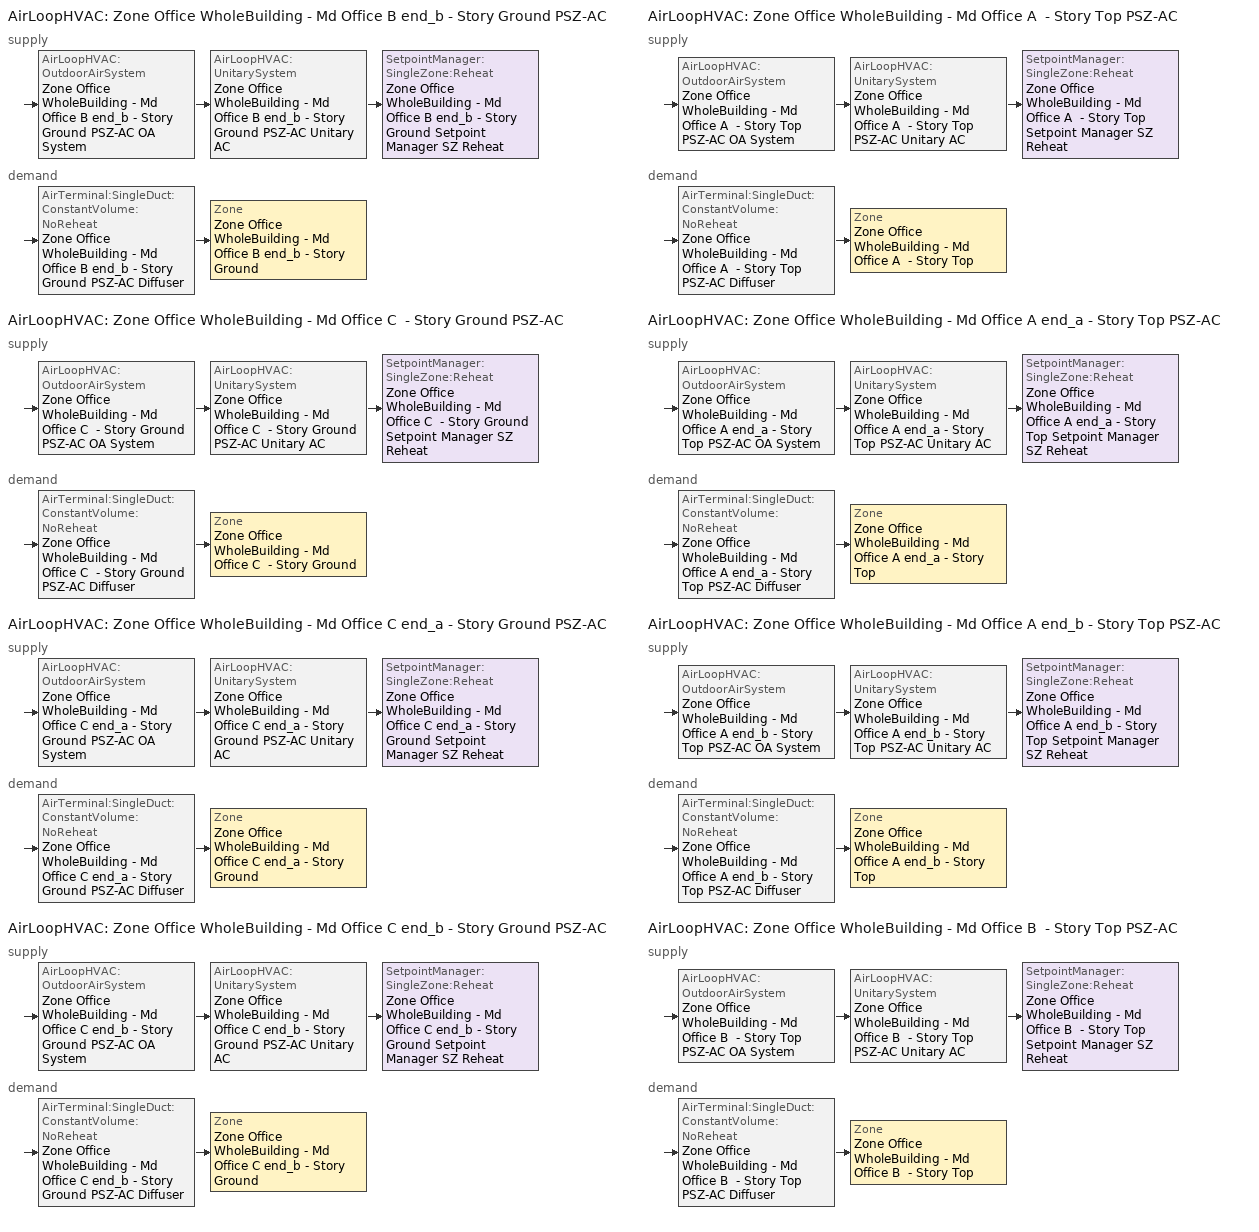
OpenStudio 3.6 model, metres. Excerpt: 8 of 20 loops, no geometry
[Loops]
AirLoopHVAC 'Zone Office WholeBuilding - Md Office B end_b - Story Ground PSZ-AC'
 supply: AirLoopHVAC:OutdoorAirSystem 'Zone Office WholeBuilding - Md Office B end_b - Story Ground PSZ-AC OA System' > AirLoopHVAC:UnitarySystem 'Zone Office WholeBuilding - Md Office B end_b - Story Ground PSZ-AC Unitary AC' > SetpointManager:SingleZone:Reheat 'Zone Office WholeBuilding - Md Office B end_b - Story Ground Setpoint Manager SZ Reheat'
 demand: AirTerminal:SingleDuct:ConstantVolume:NoReheat 'Zone Office WholeBuilding - Md Office B end_b - Story Ground PSZ-AC Diffuser' > Zone 'Zone Office WholeBuilding - Md Office B end_b - Story Ground'
AirLoopHVAC 'Zone Office WholeBuilding - Md Office C  - Story Ground PSZ-AC'
 supply: AirLoopHVAC:OutdoorAirSystem 'Zone Office WholeBuilding - Md Office C  - Story Ground PSZ-AC OA System' > AirLoopHVAC:UnitarySystem 'Zone Office WholeBuilding - Md Office C  - Story Ground PSZ-AC Unitary AC' > SetpointManager:SingleZone:Reheat 'Zone Office WholeBuilding - Md Office C  - Story Ground Setpoint Manager SZ Reheat'
 demand: AirTerminal:SingleDuct:ConstantVolume:NoReheat 'Zone Office WholeBuilding - Md Office C  - Story Ground PSZ-AC Diffuser' > Zone 'Zone Office WholeBuilding - Md Office C  - Story Ground'
AirLoopHVAC 'Zone Office WholeBuilding - Md Office C end_a - Story Ground PSZ-AC'
 supply: AirLoopHVAC:OutdoorAirSystem 'Zone Office WholeBuilding - Md Office C end_a - Story Ground PSZ-AC OA System' > AirLoopHVAC:UnitarySystem 'Zone Office WholeBuilding - Md Office C end_a - Story Ground PSZ-AC Unitary AC' > SetpointManager:SingleZone:Reheat 'Zone Office WholeBuilding - Md Office C end_a - Story Ground Setpoint Manager SZ Reheat'
 demand: AirTerminal:SingleDuct:ConstantVolume:NoReheat 'Zone Office WholeBuilding - Md Office C end_a - Story Ground PSZ-AC Diffuser' > Zone 'Zone Office WholeBuilding - Md Office C end_a - Story Ground'
AirLoopHVAC 'Zone Office WholeBuilding - Md Office C end_b - Story Ground PSZ-AC'
 supply: AirLoopHVAC:OutdoorAirSystem 'Zone Office WholeBuilding - Md Office C end_b - Story Ground PSZ-AC OA System' > AirLoopHVAC:UnitarySystem 'Zone Office WholeBuilding - Md Office C end_b - Story Ground PSZ-AC Unitary AC' > SetpointManager:SingleZone:Reheat 'Zone Office WholeBuilding - Md Office C end_b - Story Ground Setpoint Manager SZ Reheat'
 demand: AirTerminal:SingleDuct:ConstantVolume:NoReheat 'Zone Office WholeBuilding - Md Office C end_b - Story Ground PSZ-AC Diffuser' > Zone 'Zone Office WholeBuilding - Md Office C end_b - Story Ground'
AirLoopHVAC 'Zone Office WholeBuilding - Md Office A  - Story Top PSZ-AC'
 supply: AirLoopHVAC:OutdoorAirSystem 'Zone Office WholeBuilding - Md Office A  - Story Top PSZ-AC OA System' > AirLoopHVAC:UnitarySystem 'Zone Office WholeBuilding - Md Office A  - Story Top PSZ-AC Unitary AC' > SetpointManager:SingleZone:Reheat 'Zone Office WholeBuilding - Md Office A  - Story Top Setpoint Manager SZ Reheat'
 demand: AirTerminal:SingleDuct:ConstantVolume:NoReheat 'Zone Office WholeBuilding - Md Office A  - Story Top PSZ-AC Diffuser' > Zone 'Zone Office WholeBuilding - Md Office A  - Story Top'
AirLoopHVAC 'Zone Office WholeBuilding - Md Office A end_a - Story Top PSZ-AC'
 supply: AirLoopHVAC:OutdoorAirSystem 'Zone Office WholeBuilding - Md Office A end_a - Story Top PSZ-AC OA System' > AirLoopHVAC:UnitarySystem 'Zone Office WholeBuilding - Md Office A end_a - Story Top PSZ-AC Unitary AC' > SetpointManager:SingleZone:Reheat 'Zone Office WholeBuilding - Md Office A end_a - Story Top Setpoint Manager SZ Reheat'
 demand: AirTerminal:SingleDuct:ConstantVolume:NoReheat 'Zone Office WholeBuilding - Md Office A end_a - Story Top PSZ-AC Diffuser' > Zone 'Zone Office WholeBuilding - Md Office A end_a - Story Top'
AirLoopHVAC 'Zone Office WholeBuilding - Md Office A end_b - Story Top PSZ-AC'
 supply: AirLoopHVAC:OutdoorAirSystem 'Zone Office WholeBuilding - Md Office A end_b - Story Top PSZ-AC OA System' > AirLoopHVAC:UnitarySystem 'Zone Office WholeBuilding - Md Office A end_b - Story Top PSZ-AC Unitary AC' > SetpointManager:SingleZone:Reheat 'Zone Office WholeBuilding - Md Office A end_b - Story Top Setpoint Manager SZ Reheat'
 demand: AirTerminal:SingleDuct:ConstantVolume:NoReheat 'Zone Office WholeBuilding - Md Office A end_b - Story Top PSZ-AC Diffuser' > Zone 'Zone Office WholeBuilding - Md Office A end_b - Story Top'
AirLoopHVAC 'Zone Office WholeBuilding - Md Office B  - Story Top PSZ-AC'
 supply: AirLoopHVAC:OutdoorAirSystem 'Zone Office WholeBuilding - Md Office B  - Story Top PSZ-AC OA System' > AirLoopHVAC:UnitarySystem 'Zone Office WholeBuilding - Md Office B  - Story Top PSZ-AC Unitary AC' > SetpointManager:SingleZone:Reheat 'Zone Office WholeBuilding - Md Office B  - Story Top Setpoint Manager SZ Reheat'
 demand: AirTerminal:SingleDuct:ConstantVolume:NoReheat 'Zone Office WholeBuilding - Md Office B  - Story Top PSZ-AC Diffuser' > Zone 'Zone Office WholeBuilding - Md Office B  - Story Top'
[SizingPeriod:DesignDay] Barometric Pressure {Pa}=100917; Wind Speed {m/s}=5; Wind Direction {deg}=320; Rain Indicator=No; Snow Indicator=No; Day of Month=21; Day Type=SummerDesignDay; Daylight Saving Time Indicator=No; Humidity Condition Type=Wetbulb; Dry-Bulb Temperature Range Modifier Type=DefaultMultipliers; Solar Model Indicator=ASHRAETau
Name | Maximum Dry-Bulb Temperature {C} | Daily Dry-Bulb Temperature Range {deltaC} | Month | Wetbulb or DewPoint at Maximum Dry-Bulb {C} | ASHRAE Clear Sky Optical Depth for Beam Irradiance | ASHRAE Clear Sky Optical Depth for Diffuse Irradiance
Kodiak August .4% Condns WB=>MCDB | 21.4 | 6.3 | 8 | 16.9 | 0.322 | 2.497
Kodiak July .4% Condns WB=>MCDB | 22.8 | 5.5 | 7 | 16.6 | 0.316 | 2.499
Kodiak June .4% Condns WB=>MCDB | 20.3 | 5.4 | 6 | 14.7 | 0.317 | 2.453
Kodiak May .4% Condns WB=>MCDB | 17 | 5.9 | 5 | 11.2 | 0.314 | 2.447
Kodiak April .4% Condns WB=>MCDB | 11.4 | 5.4 | 4 | 8 | 0.323 | 2.439
Kodiak March .4% Condns WB=>MCDB | 6.3 | 5.5 | 3 | 5.2 | 0.337 | 2.384
Kodiak February .4% Condns WB=>MCDB | 6.1 | 4.9 | 2 | 5.5 | 0.336 | 2.429
Kodiak January .4% Condns WB=>MCDB | 5.7 | 4.7 | 1 | 5.5 | 0.326 | 2.48
Kodiak December .4% Condns DB=>MCWB | 6.9 | 5.1 | 12 | 5.6 | 0.359 | 2.403
Kodiak November .4% Condns DB=>MCWB | 9.4 | 5.3 | 11 | 7.3 | 0.358 | 2.388
Kodiak October .4% Condns DB=>MCWB | 12.6 | 6.2 | 10 | 9.4 | 0.34 | 2.431
Kodiak September .4% Condns DB=>MCWB | 18 | 6.4 | 9 | 12.5 | 0.333 | 2.489
Kodiak August .4% Condns DB=>MCWB | 22.6 | 6.3 | 8 | 16 | 0.322 | 2.497
Kodiak July .4% Condns DB=>MCWB | 24.2 | 5.5 | 7 | 16.2 | 0.316 | 2.499
Kodiak June .4% Condns DB=>MCWB | 22.3 | 5.4 | 6 | 13.8 | 0.317 | 2.453
Kodiak May .4% Condns DB=>MCWB | 18.8 | 5.9 | 5 | 10.5 | 0.314 | 2.447
Kodiak April .4% Condns DB=>MCWB | 12.9 | 5.4 | 4 | 7 | 0.323 | 2.439
Kodiak March .4% Condns DB=>MCWB | 8.3 | 5.5 | 3 | 3.9 | 0.337 | 2.384
Kodiak February .4% Condns DB=>MCWB | 6.9 | 4.9 | 2 | 4.6 | 0.336 | 2.429
Kodiak January .4% Condns DB=>MCWB | 6.8 | 4.7 | 1 | 4 | 0.326 | 2.48
Kodiak Ann Clg .4% Condns WB=>MDB | 18.9 | 6.3 | 8 | 15 | 0.322 | 2.497
Kodiak Ann Clg .4% Condns DB=>MWB | 20.3 | 6.3 | 8 | 14.1 | 0.322 | 2.497
[AvailabilityManager:NightCycle] Applicability Schedule=Always On Discrete; Control Type=CycleOnAny; Thermostat Tolerance {deltaC}=1; Cycling Run Time {s}=1800
Availability Manager Night Cycle 21; Availability Manager Night Cycle 22; Availability Manager Night Cycle 23
[Sizing:Zone] Zone Cooling Design Supply Air Temperature Input Method=SupplyAirTemperature; Zone Cooling Design Supply Air Temperature {C}=12.7778; Zone Cooling Design Supply Air Temperature Difference {deltaC}=11.11; Zone Heating Design Supply Air Temperature Input Method=SupplyAirTemperature; Zone Heating Design Supply Air Temperature {C}=50; Zone Heating Design Supply Air Temperature Difference {deltaC}=11.11; Zone Cooling Design Supply Air Humidity Ratio {kg-H2O/kg-air}=0.0085; Zone Heating Design Supply Air Humidity Ratio {kg-H2O/kg-air}=0.008; Cooling Design Air Flow Method=DesignDay; Heating Design Air Flow Method=DesignDay; Account for Dedicated Outdoor Air System=No; Dedicated Outdoor Air System Control Strategy=NeutralSupplyAir; Dedicated Outdoor Air Low Setpoint Temperature for Design {C}=autosize; Dedicated Outdoor Air High Setpoint Temperature for Design {C}=autosize; Zone Load Sizing Method=Sensible Load Only No Latent Load; Zone Latent Cooling Design Supply Air Humidity Ratio Input Method=HumidityRatioDifference; Zone Cooling Design Supply Air Humidity Ratio Difference {kgWater/kgDryAir}=0.005; Zone Latent Heating Design Supply Air Humidity Ratio Input Method=HumidityRatioDifference; Zone Humidification Design Supply Air Humidity Ratio Difference {kgWater/kgDryAir}=0.005
Zone Office WholeBuilding - Md Office C end_a - Story Ground; Zone Office WholeBuilding - Md Office C  - Story Ground; Zone Office WholeBuilding - Md Office B end_b - Story Ground; Zone Office WholeBuilding - Md Office C end_b - Story Ground; Zone Office WholeBuilding - Md Office A end_a - Story Top; Zone Office WholeBuilding - Md Office A  - Story Top; Zone Office WholeBuilding - Md Office B  - Story Top; Zone Office WholeBuilding - Md Office A end_b - Story Top
[Zone equipment]
Zone Office WholeBuilding - Md Office C end_a - Story Ground: Zone Office WholeBuilding - Md Office C end_a - Story Ground PSZ-AC Diffuser
Zone Office WholeBuilding - Md Office C  - Story Ground: Zone Office WholeBuilding - Md Office C  - Story Ground PSZ-AC Diffuser
Zone Office WholeBuilding - Md Office B end_b - Story Ground: Zone Office WholeBuilding - Md Office B end_b - Story Ground PSZ-AC Diffuser
Zone Office WholeBuilding - Md Office C end_b - Story Ground: Zone Office WholeBuilding - Md Office C end_b - Story Ground PSZ-AC Diffuser
Zone Office WholeBuilding - Md Office A end_a - Story Top: Zone Office WholeBuilding - Md Office A end_a - Story Top PSZ-AC Diffuser
Zone Office WholeBuilding - Md Office A  - Story Top: Zone Office WholeBuilding - Md Office A  - Story Top PSZ-AC Diffuser
Zone Office WholeBuilding - Md Office B  - Story Top: Zone Office WholeBuilding - Md Office B  - Story Top PSZ-AC Diffuser
Zone Office WholeBuilding - Md Office A end_b - Story Top: Zone Office WholeBuilding - Md Office A end_b - Story Top PSZ-AC Diffuser
[AirLoopHVAC] Design Supply Air Flow Rate {m3/s}=autosize; Design Return Air Flow Fraction of Supply Air Flow=1
Name | Availability Schedule
Zone Office WholeBuilding - Md Office B end_b - Story Ground PSZ-AC | Zone Office WholeBuilding - Md Office B end_b - Story Ground PSZ-AC Occ Sch
Zone Office WholeBuilding - Md Office C  - Story Ground PSZ-AC | Zone Office WholeBuilding - Md Office C  - Story Ground PSZ-AC Occ Sch
Zone Office WholeBuilding - Md Office C end_a - Story Ground PSZ-AC | Zone Office WholeBuilding - Md Office C end_a - Story Ground PSZ-AC Occ Sch
Zone Office WholeBuilding - Md Office C end_b - Story Ground PSZ-AC | Zone Office WholeBuilding - Md Office C end_b - Story Ground PSZ-AC Occ Sch
Zone Office WholeBuilding - Md Office A  - Story Top PSZ-AC | Zone Office WholeBuilding - Md Office A  - Story Top PSZ-AC Occ Sch
Zone Office WholeBuilding - Md Office A end_a - Story Top PSZ-AC | Zone Office WholeBuilding - Md Office A end_a - Story Top PSZ-AC Occ Sch
Zone Office WholeBuilding - Md Office A end_b - Story Top PSZ-AC | Zone Office WholeBuilding - Md Office A end_b - Story Top PSZ-AC Occ Sch
Zone Office WholeBuilding - Md Office B  - Story Top PSZ-AC | Zone Office WholeBuilding - Md Office B  - Story Top PSZ-AC Occ Sch
[Sizing:System] Type of Load to Size On=Sensible; Design Outdoor Air Flow Rate {m3/s}=Autosize; Central Heating Maximum System Air Flow Ratio=1; Preheat Design Temperature {C}=7.22222; Preheat Design Humidity Ratio {kg-H2O/kg-Air}=0.008; Precool Design Temperature {C}=12.7778; Precool Design Humidity Ratio {kg-H2O/kg-Air}=0.008; Central Cooling Design Supply Air Temperature {C}=12.7778; Central Heating Design Supply Air Temperature {C}=50; Sizing Option=Coincident; 100% Outdoor Air in Cooling=No; 100% Outdoor Air in Heating=No; Central Cooling Design Supply Air Humidity Ratio {kg-H2O/kg-Air}=0.0085; Central Heating Design Supply Air Humidity Ratio {kg-H2O/kg-Air}=0.008; Cooling Design Air Flow Method=DesignDay; Heating Design Air Flow Method=DesignDay; System Outdoor Air Method=ZoneSum; Zone Maximum Outdoor Air Fraction=1; Cooling Supply Air Flow Rate Per Floor Area {m3/s-m2}=0.00996765; Cooling Fraction of Autosized Cooling Supply Air Flow Rate=1; Cooling Supply Air Flow Rate Per Unit Cooling Capacity {m3/s-W}=3.94755e-05; Heating Supply Air Flow Rate Per Floor Area {m3/s-m2}=0.00996765; Heating Fraction of Autosized Heating Supply Air Flow Rate=1; Heating Fraction of Autosized Cooling Supply Air Flow Rate=1; Heating Supply Air Flow Rate Per Unit Heating Capacity {m3/s-W}=3.15882e-05; Cooling Design Capacity Method=CoolingDesignCapacity; Cooling Design Capacity {W}=autosize; Cooling Design Capacity Per Floor Area {W/m2}=234.7; Fraction of Autosized Cooling Design Capacity=1; Heating Design Capacity Method=HeatingDesignCapacity; Heating Design Capacity {W}=autosize; Heating Design Capacity Per Floor Area {W/m2}=157; Fraction of Autosized Heating Design Capacity=1; Central Cooling Capacity Control Method=OnOff; Occupant Diversity=autosize
Zone Office WholeBuilding - Md Office B end_b - Story Ground PSZ-AC; Zone Office WholeBuilding - Md Office C  - Story Ground PSZ-AC; Zone Office WholeBuilding - Md Office C end_a - Story Ground PSZ-AC; Zone Office WholeBuilding - Md Office C end_b - Story Ground PSZ-AC; Zone Office WholeBuilding - Md Office A  - Story Top PSZ-AC; Zone Office WholeBuilding - Md Office A end_a - Story Top PSZ-AC; Zone Office WholeBuilding - Md Office A end_b - Story Top PSZ-AC; Zone Office WholeBuilding - Md Office B  - Story Top PSZ-AC
[SetpointManager:SingleZone:Reheat] Minimum Supply Air Temperature {C}=12.7778; Maximum Supply Air Temperature {C}=50
Name | Control Zone | Setpoint Node or NodeList
Zone Office WholeBuilding - Md Office B end_b - Story Ground Setpoint Manager SZ Reheat | Zone Office WholeBuilding - Md Office B end_b - Story Ground | Zone Office WholeBuilding - Md Office B end_b - Story Ground PSZ-AC Supply Outlet Node
Zone Office WholeBuilding - Md Office C  - Story Ground Setpoint Manager SZ Reheat | Zone Office WholeBuilding - Md Office C  - Story Ground | Zone Office WholeBuilding - Md Office C  - Story Ground PSZ-AC Supply Outlet Node
Zone Office WholeBuilding - Md Office C end_a - Story Ground Setpoint Manager SZ Reheat | Zone Office WholeBuilding - Md Office C end_a - Story Ground | Zone Office WholeBuilding - Md Office C end_a - Story Ground PSZ-AC Supply Outlet Node
Zone Office WholeBuilding - Md Office C end_b - Story Ground Setpoint Manager SZ Reheat | Zone Office WholeBuilding - Md Office C end_b - Story Ground | Zone Office WholeBuilding - Md Office C end_b - Story Ground PSZ-AC Supply Outlet Node
Zone Office WholeBuilding - Md Office A  - Story Top Setpoint Manager SZ Reheat | Zone Office WholeBuilding - Md Office A  - Story Top | Zone Office WholeBuilding - Md Office A  - Story Top PSZ-AC Supply Outlet Node
Zone Office WholeBuilding - Md Office A end_a - Story Top Setpoint Manager SZ Reheat | Zone Office WholeBuilding - Md Office A end_a - Story Top | Zone Office WholeBuilding - Md Office A end_a - Story Top PSZ-AC Supply Outlet Node
Zone Office WholeBuilding - Md Office A end_b - Story Top Setpoint Manager SZ Reheat | Zone Office WholeBuilding - Md Office A end_b - Story Top | Zone Office WholeBuilding - Md Office A end_b - Story Top PSZ-AC Supply Outlet Node
Zone Office WholeBuilding - Md Office B  - Story Top Setpoint Manager SZ Reheat | Zone Office WholeBuilding - Md Office B  - Story Top | Zone Office WholeBuilding - Md Office B  - Story Top PSZ-AC Supply Outlet Node
[Coil:Heating:Gas] Availability Schedule=Always On Discrete; Gas Burner Efficiency=0.8; Nominal Capacity {W}=AutoSize; Parasitic Electric Load {W}=0; Parasitic Gas Load {W}=0
Zone Office WholeBuilding - Md Office B end_b - Story Ground PSZ-AC Gas Htg Coil 25kBtu/hr 0.8 Thermal Eff; Zone Office WholeBuilding - Md Office C  - Story Ground PSZ-AC Gas Htg Coil 29kBtu/hr 0.8 Thermal Eff; Zone Office WholeBuilding - Md Office C end_a - Story Ground PSZ-AC Gas Htg Coil 17kBtu/hr 0.8 Thermal Eff; Zone Office WholeBuilding - Md Office C end_b - Story Ground PSZ-AC Gas Htg Coil 16kBtu/hr 0.8 Thermal Eff; Zone Office WholeBuilding - Md Office A  - Story Top PSZ-AC Gas Htg Coil 63kBtu/hr 0.8 Thermal Eff; Zone Office WholeBuilding - Md Office A end_a - Story Top PSZ-AC Gas Htg Coil 27kBtu/hr 0.8 Thermal Eff; Zone Office WholeBuilding - Md Office A end_b - Story Top PSZ-AC Gas Htg Coil 27kBtu/hr 0.8 Thermal Eff; Zone Office WholeBuilding - Md Office B  - Story Top PSZ-AC Gas Htg Coil 41kBtu/hr 0.8 Thermal Eff
[Coil:Heating:Electric] Availability Schedule=Always Off Discrete; Efficiency=1; Nominal Capacity {W}=0
Zone Office WholeBuilding - Md Office B end_b - Story Ground PSZ-AC No Heat; Zone Office WholeBuilding - Md Office C  - Story Ground PSZ-AC No Heat; Zone Office WholeBuilding - Md Office C end_a - Story Ground PSZ-AC No Heat; Zone Office WholeBuilding - Md Office C end_b - Story Ground PSZ-AC No Heat; Zone Office WholeBuilding - Md Office A  - Story Top PSZ-AC No Heat; Zone Office WholeBuilding - Md Office A end_a - Story Top PSZ-AC No Heat; Zone Office WholeBuilding - Md Office A end_b - Story Top PSZ-AC No Heat; Zone Office WholeBuilding - Md Office B  - Story Top PSZ-AC No Heat
[Coil:Cooling:DX:SingleSpeed] Availability Schedule=Always On Discrete; Rated Total Cooling Capacity {W}=autosize; Rated Sensible Heat Ratio=autosize; Rated COP {W/W}=4.11713; Rated Air Flow Rate {m3/s}=autosize; Rated Evaporator Fan Power Per Volume Flow Rate 2017 {W/(m3/s)}=773.3; Rated Evaporator Fan Power Per Volume Flow Rate 2023 {W/(m3/s)}=934.4; Total Cooling Capacity Function of Temperature Curve=PSZ-AC_Unitary_PackagecoolCapFT; Total Cooling Capacity Function of Flow Fraction Curve=PSZ-AC_Unitary_PackagecoolFFF; Energy Input Ratio Function of Temperature Curve=PSZ-AC DX Unitary Package EIRFT; Energy Input Ratio Function of Flow Fraction Curve=PSZ-AC_Unitary_PackagecoolEIRFFF; Part Load Fraction Correlation Curve=PSZ-AC_Unitary_PackagecoolPLR; Minimum Outdoor Dry-Bulb Temperature for Compressor Operation {C}=-25; Nominal Time for Condensate Removal to Begin {s}=0; Ratio of Initial Moisture Evaporation Rate and Steady State Latent Capacity=0; Maximum Cycling Rate {cycles/hr}=0; Latent Capacity Time Constant {s}=0; Condenser Type=AirCooled; Evaporative Condenser Effectiveness=0.9; Evaporative Condenser Air Flow Rate {m3/s}=autosize; Evaporative Condenser Pump Rated Power Consumption {W}=autosize; Crankcase Heater Capacity {W}=0; Maximum Outdoor Dry-Bulb Temperature for Crankcase Heater Operation {C}=10; Basin Heater Capacity {W/K}=0; Basin Heater Setpoint Temperature {C}=2
Zone Office WholeBuilding - Md Office B end_b - Story Ground PSZ-AC 1spd DX AC Clg Coil 11kBtu/hr 14.0SEER; Zone Office WholeBuilding - Md Office C  - Story Ground PSZ-AC 1spd DX AC Clg Coil 12kBtu/hr 14.0SEER; Zone Office WholeBuilding - Md Office C end_a - Story Ground PSZ-AC 1spd DX AC Clg Coil 8kBtu/hr 14.0SEER; Zone Office WholeBuilding - Md Office C end_b - Story Ground PSZ-AC 1spd DX AC Clg Coil 7kBtu/hr 14.0SEER; Zone Office WholeBuilding - Md Office A  - Story Top PSZ-AC 1spd DX AC Clg Coil 27kBtu/hr 14.0SEER; Zone Office WholeBuilding - Md Office A end_a - Story Top PSZ-AC 1spd DX AC Clg Coil 12kBtu/hr 14.0SEER; Zone Office WholeBuilding - Md Office A end_b - Story Top PSZ-AC 1spd DX AC Clg Coil 11kBtu/hr 14.0SEER; Zone Office WholeBuilding - Md Office B  - Story Top PSZ-AC 1spd DX AC Clg Coil 16kBtu/hr 14.0SEER
[Fan:OnOff] Availability Schedule=Always On Discrete; Fan Total Efficiency=0.55575; Pressure Rise {Pa}=622.722; Maximum Flow Rate {m3/s}=autosize; Motor Efficiency=0.855; Motor In Airstream Fraction=1
Name | Fan Power Ratio Function of Speed Ratio Curve | Fan Efficiency Ratio Function of Speed Ratio Curve
Zone Office WholeBuilding - Md Office B end_b - Story Ground PSZ-AC Fan | Fan On Off Power Curve 5 | Fan On Off Efficiency Curve 5
Zone Office WholeBuilding - Md Office C  - Story Ground PSZ-AC Fan | Fan On Off Power Curve 6 | Fan On Off Efficiency Curve 6
Zone Office WholeBuilding - Md Office C end_a - Story Ground PSZ-AC Fan | Fan On Off Power Curve 7 | Fan On Off Efficiency Curve 7
Zone Office WholeBuilding - Md Office C end_b - Story Ground PSZ-AC Fan | Fan On Off Power Curve 8 | Fan On Off Efficiency Curve 8
Zone Office WholeBuilding - Md Office A  - Story Top PSZ-AC Fan | Fan On Off Power Curve 9 | Fan On Off Efficiency Curve 9
Zone Office WholeBuilding - Md Office A end_a - Story Top PSZ-AC Fan | Fan On Off Power Curve 10 | Fan On Off Efficiency Curve 10
Zone Office WholeBuilding - Md Office A end_b - Story Top PSZ-AC Fan | Fan On Off Power Curve 11 | Fan On Off Efficiency Curve 11
Zone Office WholeBuilding - Md Office B  - Story Top PSZ-AC Fan | Fan On Off Power Curve 12 | Fan On Off Efficiency Curve 12
[AirLoopHVAC:UnitarySystem] Control Type=Load; Dehumidification Control Type=None; Availability Schedule=Always On Discrete; Fan Placement=DrawThrough; DX Heating Coil Sizing Ratio=1; Use DOAS DX Cooling Coil=No; DOAS DX Cooling Coil Leaving Minimum Air Temperature {C}=2; Latent Load Control=SensibleOnlyLoadControl; Supply Air Flow Rate During Cooling Operation {m3/s}=Autosize; Supply Air Flow Rate During Heating Operation {m3/s}=Autosize; Supply Air Flow Rate When No Cooling or Heating is Required {m3/s}=Autosize; Maximum Supply Air Temperature {C}=80; Maximum Outdoor Dry-Bulb Temperature for Supplemental Heater Operation {C}=21; Maximum Cycling Rate {cycles/hr}=2.5; Heat Pump Time Constant {s}=60; Fraction of On-Cycle Power Use=0.01; Heat Pump Fan Delay Time {s}=60; Ancilliary On-Cycle Electric Power {W}=0; Ancilliary Off-Cycle Electric Power {W}=0
Name | Controlling Zone or Thermostat Location | Supply Fan | Supply Air Fan Operating Mode Schedule | Heating Coil | Cooling Coil | Supplemental Heating Coil
Zone Office WholeBuilding - Md Office B end_b - Story Ground PSZ-AC Unitary AC | Zone Office WholeBuilding - Md Office B end_b - Story Ground | Zone Office WholeBuilding - Md Office B end_b - Story Ground PSZ-AC Fan | Zone Office WholeBuilding - Md Office B end_b - Story Ground PSZ-AC Occ Sch | Zone Office WholeBuilding - Md Office B end_b - Story Ground PSZ-AC Gas Htg Coil 25kBtu/hr 0.8 Thermal Eff | Zone Office WholeBuilding - Md Office B end_b - Story Ground PSZ-AC 1spd DX AC Clg Coil 11kBtu/hr 14.0SEER | Zone Office WholeBuilding - Md Office B end_b - Story Ground PSZ-AC No Heat
Zone Office WholeBuilding - Md Office C  - Story Ground PSZ-AC Unitary AC | Zone Office WholeBuilding - Md Office C  - Story Ground | Zone Office WholeBuilding - Md Office C  - Story Ground PSZ-AC Fan | Zone Office WholeBuilding - Md Office C  - Story Ground PSZ-AC Occ Sch | Zone Office WholeBuilding - Md Office C  - Story Ground PSZ-AC Gas Htg Coil 29kBtu/hr 0.8 Thermal Eff | Zone Office WholeBuilding - Md Office C  - Story Ground PSZ-AC 1spd DX AC Clg Coil 12kBtu/hr 14.0SEER | Zone Office WholeBuilding - Md Office C  - Story Ground PSZ-AC No Heat
Zone Office WholeBuilding - Md Office C end_a - Story Ground PSZ-AC Unitary AC | Zone Office WholeBuilding - Md Office C end_a - Story Ground | Zone Office WholeBuilding - Md Office C end_a - Story Ground PSZ-AC Fan | Zone Office WholeBuilding - Md Office C end_a - Story Ground PSZ-AC Occ Sch | Zone Office WholeBuilding - Md Office C end_a - Story Ground PSZ-AC Gas Htg Coil 17kBtu/hr 0.8 Thermal Eff | Zone Office WholeBuilding - Md Office C end_a - Story Ground PSZ-AC 1spd DX AC Clg Coil 8kBtu/hr 14.0SEER | Zone Office WholeBuilding - Md Office C end_a - Story Ground PSZ-AC No Heat
Zone Office WholeBuilding - Md Office C end_b - Story Ground PSZ-AC Unitary AC | Zone Office WholeBuilding - Md Office C end_b - Story Ground | Zone Office WholeBuilding - Md Office C end_b - Story Ground PSZ-AC Fan | Zone Office WholeBuilding - Md Office C end_b - Story Ground PSZ-AC Occ Sch | Zone Office WholeBuilding - Md Office C end_b - Story Ground PSZ-AC Gas Htg Coil 16kBtu/hr 0.8 Thermal Eff | Zone Office WholeBuilding - Md Office C end_b - Story Ground PSZ-AC 1spd DX AC Clg Coil 7kBtu/hr 14.0SEER | Zone Office WholeBuilding - Md Office C end_b - Story Ground PSZ-AC No Heat
Zone Office WholeBuilding - Md Office A  - Story Top PSZ-AC Unitary AC | Zone Office WholeBuilding - Md Office A  - Story Top | Zone Office WholeBuilding - Md Office A  - Story Top PSZ-AC Fan | Zone Office WholeBuilding - Md Office A  - Story Top PSZ-AC Occ Sch | Zone Office WholeBuilding - Md Office A  - Story Top PSZ-AC Gas Htg Coil 63kBtu/hr 0.8 Thermal Eff | Zone Office WholeBuilding - Md Office A  - Story Top PSZ-AC 1spd DX AC Clg Coil 27kBtu/hr 14.0SEER | Zone Office WholeBuilding - Md Office A  - Story Top PSZ-AC No Heat
Zone Office WholeBuilding - Md Office A end_a - Story Top PSZ-AC Unitary AC | Zone Office WholeBuilding - Md Office A end_a - Story Top | Zone Office WholeBuilding - Md Office A end_a - Story Top PSZ-AC Fan | Zone Office WholeBuilding - Md Office A end_a - Story Top PSZ-AC Occ Sch | Zone Office WholeBuilding - Md Office A end_a - Story Top PSZ-AC Gas Htg Coil 27kBtu/hr 0.8 Thermal Eff | Zone Office WholeBuilding - Md Office A end_a - Story Top PSZ-AC 1spd DX AC Clg Coil 12kBtu/hr 14.0SEER | Zone Office WholeBuilding - Md Office A end_a - Story Top PSZ-AC No Heat
Zone Office WholeBuilding - Md Office A end_b - Story Top PSZ-AC Unitary AC | Zone Office WholeBuilding - Md Office A end_b - Story Top | Zone Office WholeBuilding - Md Office A end_b - Story Top PSZ-AC Fan | Zone Office WholeBuilding - Md Office A end_b - Story Top PSZ-AC Occ Sch | Zone Office WholeBuilding - Md Office A end_b - Story Top PSZ-AC Gas Htg Coil 27kBtu/hr 0.8 Thermal Eff | Zone Office WholeBuilding - Md Office A end_b - Story Top PSZ-AC 1spd DX AC Clg Coil 11kBtu/hr 14.0SEER | Zone Office WholeBuilding - Md Office A end_b - Story Top PSZ-AC No Heat
Zone Office WholeBuilding - Md Office B  - Story Top PSZ-AC Unitary AC | Zone Office WholeBuilding - Md Office B  - Story Top | Zone Office WholeBuilding - Md Office B  - Story Top PSZ-AC Fan | Zone Office WholeBuilding - Md Office B  - Story Top PSZ-AC Occ Sch | Zone Office WholeBuilding - Md Office B  - Story Top PSZ-AC Gas Htg Coil 41kBtu/hr 0.8 Thermal Eff | Zone Office WholeBuilding - Md Office B  - Story Top PSZ-AC 1spd DX AC Clg Coil 16kBtu/hr 14.0SEER | Zone Office WholeBuilding - Md Office B  - Story Top PSZ-AC No Heat
[Controller:OutdoorAir] Minimum Outdoor Air Flow Rate {m3/s}=autosize; Maximum Outdoor Air Flow Rate {m3/s}=Autosize; Economizer Control Type=NoEconomizer; Economizer Control Action Type=ModulateFlow; Economizer Maximum Limit Dry-Bulb Temperature {C}=28; Economizer Maximum Limit Enthalpy {J/kg}=64000; Lockout Type=LockoutWithHeating; Minimum Limit Type=FixedMinimum; High Humidity Control=No; Heat Recovery Bypass Control Type=BypassWhenWithinEconomizerLimits
Name | Minimum Outdoor Air Schedule | Maximum Fraction of Outdoor Air Schedule | Controller Mechanical Ventilation
Zone Office WholeBuilding - Md Office B end_b - Story Ground PSZ-AC OA System Controller | Zone Office WholeBuilding - Md Office B end_b - Story Ground PSZ-AC Occ Sch | ZoneOfficeWholeBuildingMdOfficeBendbStoryGroundPSZACmaxOASch | Controller Mechanical Ventilation 6
Zone Office WholeBuilding - Md Office C  - Story Ground PSZ-AC OA System Controller | Zone Office WholeBuilding - Md Office C  - Story Ground PSZ-AC Occ Sch | ZoneOfficeWholeBuildingMdOfficeCStoryGroundPSZACmaxOASch | Controller Mechanical Ventilation 7
Zone Office WholeBuilding - Md Office C end_a - Story Ground PSZ-AC OA System Controller | Zone Office WholeBuilding - Md Office C end_a - Story Ground PSZ-AC Occ Sch | ZoneOfficeWholeBuildingMdOfficeCendaStoryGroundPSZACmaxOASch | Controller Mechanical Ventilation 8
Zone Office WholeBuilding - Md Office C end_b - Story Ground PSZ-AC OA System Controller | Zone Office WholeBuilding - Md Office C end_b - Story Ground PSZ-AC Occ Sch | ZoneOfficeWholeBuildingMdOfficeCendbStoryGroundPSZACmaxOASch | Controller Mechanical Ventilation 9
Zone Office WholeBuilding - Md Office A  - Story Top PSZ-AC OA System Controller | Zone Office WholeBuilding - Md Office A  - Story Top PSZ-AC Occ Sch | ZoneOfficeWholeBuildingMdOfficeAStoryTopPSZACmaxOASch | Controller Mechanical Ventilation 10
Zone Office WholeBuilding - Md Office A end_a - Story Top PSZ-AC OA System Controller | Zone Office WholeBuilding - Md Office A end_a - Story Top PSZ-AC Occ Sch | ZoneOfficeWholeBuildingMdOfficeAendaStoryTopPSZACmaxOASch | Controller Mechanical Ventilation 11
Zone Office WholeBuilding - Md Office A end_b - Story Top PSZ-AC OA System Controller | Zone Office WholeBuilding - Md Office A end_b - Story Top PSZ-AC Occ Sch | ZoneOfficeWholeBuildingMdOfficeAendbStoryTopPSZACmaxOASch | Controller Mechanical Ventilation 12
Zone Office WholeBuilding - Md Office B  - Story Top PSZ-AC OA System Controller | Zone Office WholeBuilding - Md Office B  - Story Top PSZ-AC Occ Sch | ZoneOfficeWholeBuildingMdOfficeBStoryTopPSZACmaxOASch | Controller Mechanical Ventilation 13
[Controller:MechanicalVentilation] Availability Schedule=Always On Discrete
Controller Mechanical Ventilation 6; Controller Mechanical Ventilation 7; Controller Mechanical Ventilation 8; Controller Mechanical Ventilation 9; Controller Mechanical Ventilation 10; Controller Mechanical Ventilation 11; Controller Mechanical Ventilation 12; Controller Mechanical Ventilation 13
[AirLoopHVAC:OutdoorAirSystem]
Name | Controller
Zone Office WholeBuilding - Md Office B end_b - Story Ground PSZ-AC OA System | Zone Office WholeBuilding - Md Office B end_b - Story Ground PSZ-AC OA System Controller
Zone Office WholeBuilding - Md Office C  - Story Ground PSZ-AC OA System | Zone Office WholeBuilding - Md Office C  - Story Ground PSZ-AC OA System Controller
Zone Office WholeBuilding - Md Office C end_a - Story Ground PSZ-AC OA System | Zone Office WholeBuilding - Md Office C end_a - Story Ground PSZ-AC OA System Controller
Zone Office WholeBuilding - Md Office C end_b - Story Ground PSZ-AC OA System | Zone Office WholeBuilding - Md Office C end_b - Story Ground PSZ-AC OA System Controller
Zone Office WholeBuilding - Md Office A  - Story Top PSZ-AC OA System | Zone Office WholeBuilding - Md Office A  - Story Top PSZ-AC OA System Controller
Zone Office WholeBuilding - Md Office A end_a - Story Top PSZ-AC OA System | Zone Office WholeBuilding - Md Office A end_a - Story Top PSZ-AC OA System Controller
Zone Office WholeBuilding - Md Office A end_b - Story Top PSZ-AC OA System | Zone Office WholeBuilding - Md Office A end_b - Story Top PSZ-AC OA System Controller
Zone Office WholeBuilding - Md Office B  - Story Top PSZ-AC OA System | Zone Office WholeBuilding - Md Office B  - Story Top PSZ-AC OA System Controller
[AirTerminal:SingleDuct:ConstantVolume:NoReheat] Availability Schedule=Always On Discrete; Maximum Air Flow Rate {m3/s}=AutoSize
Zone Office WholeBuilding - Md Office B end_b - Story Ground PSZ-AC Diffuser; Zone Office WholeBuilding - Md Office C  - Story Ground PSZ-AC Diffuser; Zone Office WholeBuilding - Md Office C end_a - Story Ground PSZ-AC Diffuser; Zone Office WholeBuilding - Md Office C end_b - Story Ground PSZ-AC Diffuser; Zone Office WholeBuilding - Md Office A  - Story Top PSZ-AC Diffuser; Zone Office WholeBuilding - Md Office A end_a - Story Top PSZ-AC Diffuser; Zone Office WholeBuilding - Md Office A end_b - Story Top PSZ-AC Diffuser; Zone Office WholeBuilding - Md Office B  - Story Top PSZ-AC Diffuser
[Schedule:Constant]
Name | Value
Always On Discrete | 1
Always Off Discrete | 0
[Schedule:Ruleset]
Name | Default Day Schedule | Summer Design Day Schedule | Winter Design Day Schedule
Zone Office WholeBuilding - Md Office A  - Story Top PSZ-AC Occ Sch | Zone Office WholeBuilding - Md Office A  - Story Top PSZ-AC Occ Sch Default | Zone Office WholeBuilding - Md Office A  - Story Top PSZ-AC Occ Sch Summer Design Day | Zone Office WholeBuilding - Md Office A  - Story Top PSZ-AC Occ Sch Winter Design Day
ZoneOfficeWholeBuildingMdOfficeAStoryTopPSZACmaxOASch | ZoneOfficeWholeBuildingMdOfficeAStoryTopPSZACmaxOASchDefault
Zone Office WholeBuilding - Md Office A end_a - Story Top PSZ-AC Occ Sch | Zone Office WholeBuilding - Md Office A end_a - Story Top PSZ-AC Occ Sch Default | Zone Office WholeBuilding - Md Office A end_a - Story Top PSZ-AC Occ Sch Summer Design Day | Zone Office WholeBuilding - Md Office A end_a - Story Top PSZ-AC Occ Sch Winter Design Day
ZoneOfficeWholeBuildingMdOfficeAendaStoryTopPSZACmaxOASch | ZoneOfficeWholeBuildingMdOfficeAendaStoryTopPSZACmaxOASchDefault
Zone Office WholeBuilding - Md Office A end_b - Story Top PSZ-AC Occ Sch | Zone Office WholeBuilding - Md Office A end_b - Story Top PSZ-AC Occ Sch Default | Zone Office WholeBuilding - Md Office A end_b - Story Top PSZ-AC Occ Sch Summer Design Day | Zone Office WholeBuilding - Md Office A end_b - Story Top PSZ-AC Occ Sch Winter Design Day
ZoneOfficeWholeBuildingMdOfficeAendbStoryTopPSZACmaxOASch | ZoneOfficeWholeBuildingMdOfficeAendbStoryTopPSZACmaxOASchDefault
Zone Office WholeBuilding - Md Office B  - Story Top PSZ-AC Occ Sch | Zone Office WholeBuilding - Md Office B  - Story Top PSZ-AC Occ Sch Default | Zone Office WholeBuilding - Md Office B  - Story Top PSZ-AC Occ Sch Summer Design Day | Zone Office WholeBuilding - Md Office B  - Story Top PSZ-AC Occ Sch Winter Design Day
ZoneOfficeWholeBuildingMdOfficeBStoryTopPSZACmaxOASch | ZoneOfficeWholeBuildingMdOfficeBStoryTopPSZACmaxOASchDefault
Zone Office WholeBuilding - Md Office B end_b - Story Ground PSZ-AC Occ Sch | Zone Office WholeBuilding - Md Office B end_b - Story Ground PSZ-AC Occ Sch Default | Zone Office WholeBuilding - Md Office B end_b - Story Ground PSZ-AC Occ Sch Summer Design Day | Zone Office WholeBuilding - Md Office B end_b - Story Ground PSZ-AC Occ Sch Winter Design Day
ZoneOfficeWholeBuildingMdOfficeBendbStoryGroundPSZACmaxOASch | ZoneOfficeWholeBuildingMdOfficeBendbStoryGroundPSZACmaxOASchDefault
Zone Office WholeBuilding - Md Office C  - Story Ground PSZ-AC Occ Sch | Zone Office WholeBuilding - Md Office C  - Story Ground PSZ-AC Occ Sch Default | Zone Office WholeBuilding - Md Office C  - Story Ground PSZ-AC Occ Sch Summer Design Day | Zone Office WholeBuilding - Md Office C  - Story Ground PSZ-AC Occ Sch Winter Design Day
ZoneOfficeWholeBuildingMdOfficeCStoryGroundPSZACmaxOASch | ZoneOfficeWholeBuildingMdOfficeCStoryGroundPSZACmaxOASchDefault
Zone Office WholeBuilding - Md Office C end_a - Story Ground PSZ-AC Occ Sch | Zone Office WholeBuilding - Md Office C end_a - Story Ground PSZ-AC Occ Sch Default | Zone Office WholeBuilding - Md Office C end_a - Story Ground PSZ-AC Occ Sch Summer Design Day | Zone Office WholeBuilding - Md Office C end_a - Story Ground PSZ-AC Occ Sch Winter Design Day
ZoneOfficeWholeBuildingMdOfficeCendaStoryGroundPSZACmaxOASch | ZoneOfficeWholeBuildingMdOfficeCendaStoryGroundPSZACmaxOASchDefault
Zone Office WholeBuilding - Md Office C end_b - Story Ground PSZ-AC Occ Sch | Zone Office WholeBuilding - Md Office C end_b - Story Ground PSZ-AC Occ Sch Default | Zone Office WholeBuilding - Md Office C end_b - Story Ground PSZ-AC Occ Sch Summer Design Day | Zone Office WholeBuilding - Md Office C end_b - Story Ground PSZ-AC Occ Sch Winter Design Day
ZoneOfficeWholeBuildingMdOfficeCendbStoryGroundPSZACmaxOASch | ZoneOfficeWholeBuildingMdOfficeCendbStoryGroundPSZACmaxOASchDefault
[Schedule:Day]
Zone Office WholeBuilding - Md Office A  - Story Top PSZ-AC Occ Sch Default; Zone Office WholeBuilding - Md Office A  - Story Top PSZ-AC Occ Sch Friday; Zone Office WholeBuilding - Md Office A end_a - Story Top PSZ-AC Occ Sch Default; Zone Office WholeBuilding - Md Office A end_a - Story Top PSZ-AC Occ Sch Friday; Zone Office WholeBuilding - Md Office A end_b - Story Top PSZ-AC Occ Sch Default; Zone Office WholeBuilding - Md Office A end_b - Story Top PSZ-AC Occ Sch Friday; Zone Office WholeBuilding - Md Office B  - Story Top PSZ-AC Occ Sch Default; Zone Office WholeBuilding - Md Office B  - Story Top PSZ-AC Occ Sch Friday; Zone Office WholeBuilding - Md Office B end_b - Story Ground PSZ-AC Occ Sch Default; Zone Office WholeBuilding - Md Office B end_b - Story Ground PSZ-AC Occ Sch Friday; Zone Office WholeBuilding - Md Office C  - Story Ground PSZ-AC Occ Sch Default; Zone Office WholeBuilding - Md Office C  - Story Ground PSZ-AC Occ Sch Friday; Zone Office WholeBuilding - Md Office C end_a - Story Ground PSZ-AC Occ Sch Default; Zone Office WholeBuilding - Md Office C end_a - Story Ground PSZ-AC Occ Sch Friday; Zone Office WholeBuilding - Md Office C end_b - Story Ground PSZ-AC Occ Sch Default; Zone Office WholeBuilding - Md Office C end_b - Story Ground PSZ-AC Occ Sch Friday: 6, 50, 0, 18, 10, 1, 24, 0, 0
Zone Office WholeBuilding - Md Office A  - Story Top PSZ-AC Occ Sch Winter Design Day; Zone Office WholeBuilding - Md Office A  - Story Top PSZ-AC Occ Sch Summer Design Day; Zone Office WholeBuilding - Md Office A end_a - Story Top PSZ-AC Occ Sch Winter Design Day; Zone Office WholeBuilding - Md Office A end_a - Story Top PSZ-AC Occ Sch Summer Design Day; Zone Office WholeBuilding - Md Office A end_b - Story Top PSZ-AC Occ Sch Winter Design Day; Zone Office WholeBuilding - Md Office A end_b - Story Top PSZ-AC Occ Sch Summer Design Day; Zone Office WholeBuilding - Md Office B  - Story Top PSZ-AC Occ Sch Winter Design Day; Zone Office WholeBuilding - Md Office B  - Story Top PSZ-AC Occ Sch Summer Design Day; Zone Office WholeBuilding - Md Office B end_b - Story Ground PSZ-AC Occ Sch Winter Design Day; Zone Office WholeBuilding - Md Office B end_b - Story Ground PSZ-AC Occ Sch Summer Design Day; Zone Office WholeBuilding - Md Office C  - Story Ground PSZ-AC Occ Sch Winter Design Day; Zone Office WholeBuilding - Md Office C  - Story Ground PSZ-AC Occ Sch Summer Design Day; Zone Office WholeBuilding - Md Office C end_a - Story Ground PSZ-AC Occ Sch Winter Design Day; Zone Office WholeBuilding - Md Office C end_a - Story Ground PSZ-AC Occ Sch Summer Design Day; Zone Office WholeBuilding - Md Office C end_b - Story Ground PSZ-AC Occ Sch Winter Design Day; Zone Office WholeBuilding - Md Office C end_b - Story Ground PSZ-AC Occ Sch Summer Design Day: 24, 0, 1
Zone Office WholeBuilding - Md Office A  - Story Top PSZ-AC Occ Sch Saturday; Zone Office WholeBuilding - Md Office A end_a - Story Top PSZ-AC Occ Sch Saturday; Zone Office WholeBuilding - Md Office A end_b - Story Top PSZ-AC Occ Sch Saturday; Zone Office WholeBuilding - Md Office B  - Story Top PSZ-AC Occ Sch Saturday; Zone Office WholeBuilding - Md Office B end_b - Story Ground PSZ-AC Occ Sch Saturday; Zone Office WholeBuilding - Md Office C  - Story Ground PSZ-AC Occ Sch Saturday; Zone Office WholeBuilding - Md Office C end_a - Story Ground PSZ-AC Occ Sch Saturday; Zone Office WholeBuilding - Md Office C end_b - Story Ground PSZ-AC Occ Sch Saturday: 7, 20, 0, 12, 59, 1, 24, 0, 0
Zone Office WholeBuilding - Md Office A  - Story Top PSZ-AC Occ Sch Sunday; Zone Office WholeBuilding - Md Office A end_a - Story Top PSZ-AC Occ Sch Sunday; Zone Office WholeBuilding - Md Office A end_b - Story Top PSZ-AC Occ Sch Sunday; Zone Office WholeBuilding - Md Office B  - Story Top PSZ-AC Occ Sch Sunday; Zone Office WholeBuilding - Md Office B end_b - Story Ground PSZ-AC Occ Sch Sunday; Zone Office WholeBuilding - Md Office C  - Story Ground PSZ-AC Occ Sch Sunday; Zone Office WholeBuilding - Md Office C end_a - Story Ground PSZ-AC Occ Sch Sunday; Zone Office WholeBuilding - Md Office C end_b - Story Ground PSZ-AC Occ Sch Sunday: 24, 0, 0
ZoneOfficeWholeBuildingMdOfficeAStoryTopPSZACmaxOASchDefault; ZoneOfficeWholeBuildingMdOfficeAendaStoryTopPSZACmaxOASchDefault; ZoneOfficeWholeBuildingMdOfficeAendbStoryTopPSZACmaxOASchDefault; ZoneOfficeWholeBuildingMdOfficeBStoryTopPSZACmaxOASchDefault; ZoneOfficeWholeBuildingMdOfficeBendbStoryGroundPSZACmaxOASchDefault; ZoneOfficeWholeBuildingMdOfficeCStoryGroundPSZACmaxOASchDefault; ZoneOfficeWholeBuildingMdOfficeCendaStoryGroundPSZACmaxOASchDefault; ZoneOfficeWholeBuildingMdOfficeCendbStoryGroundPSZACmaxOASchDefault: 24, 0, 0.7
[Schedule:Rule] Date Specification Type=DateRange; Start Month=1; Start Day=1; End Month=12; End Day=31
Name | Schedule Ruleset | Rule Order | Day Schedule | Apply Monday | Apply Tuesday | Apply Wednesday | Apply Friday | Apply Saturday | Apply Sunday
Zone Office WholeBuilding - Md Office A  - Story Top PSZ-AC Occ Sch Friday Rule | Zone Office WholeBuilding - Md Office A  - Story Top PSZ-AC Occ Sch | 2 | Zone Office WholeBuilding - Md Office A  - Story Top PSZ-AC Occ Sch Friday | Yes | Yes | Yes | Yes
Zone Office WholeBuilding - Md Office A  - Story Top PSZ-AC Occ Sch Saturday Rule | Zone Office WholeBuilding - Md Office A  - Story Top PSZ-AC Occ Sch | 1 | Zone Office WholeBuilding - Md Office A  - Story Top PSZ-AC Occ Sch Saturday |  |  |  |  | Yes
Zone Office WholeBuilding - Md Office A  - Story Top PSZ-AC Occ Sch Sunday Rule | Zone Office WholeBuilding - Md Office A  - Story Top PSZ-AC Occ Sch | 0 | Zone Office WholeBuilding - Md Office A  - Story Top PSZ-AC Occ Sch Sunday |  |  |  |  |  | Yes
Zone Office WholeBuilding - Md Office A end_a - Story Top PSZ-AC Occ Sch Friday Rule | Zone Office WholeBuilding - Md Office A end_a - Story Top PSZ-AC Occ Sch | 2 | Zone Office WholeBuilding - Md Office A end_a - Story Top PSZ-AC Occ Sch Friday | Yes | Yes | Yes | Yes
Zone Office WholeBuilding - Md Office A end_a - Story Top PSZ-AC Occ Sch Saturday Rule | Zone Office WholeBuilding - Md Office A end_a - Story Top PSZ-AC Occ Sch | 1 | Zone Office WholeBuilding - Md Office A end_a - Story Top PSZ-AC Occ Sch Saturday |  |  |  |  | Yes
Zone Office WholeBuilding - Md Office A end_a - Story Top PSZ-AC Occ Sch Sunday Rule | Zone Office WholeBuilding - Md Office A end_a - Story Top PSZ-AC Occ Sch | 0 | Zone Office WholeBuilding - Md Office A end_a - Story Top PSZ-AC Occ Sch Sunday |  |  |  |  |  | Yes
Zone Office WholeBuilding - Md Office A end_b - Story Top PSZ-AC Occ Sch Friday Rule | Zone Office WholeBuilding - Md Office A end_b - Story Top PSZ-AC Occ Sch | 2 | Zone Office WholeBuilding - Md Office A end_b - Story Top PSZ-AC Occ Sch Friday | Yes | Yes | Yes | Yes
Zone Office WholeBuilding - Md Office A end_b - Story Top PSZ-AC Occ Sch Saturday Rule | Zone Office WholeBuilding - Md Office A end_b - Story Top PSZ-AC Occ Sch | 1 | Zone Office WholeBuilding - Md Office A end_b - Story Top PSZ-AC Occ Sch Saturday |  |  |  |  | Yes
Zone Office WholeBuilding - Md Office A end_b - Story Top PSZ-AC Occ Sch Sunday Rule | Zone Office WholeBuilding - Md Office A end_b - Story Top PSZ-AC Occ Sch | 0 | Zone Office WholeBuilding - Md Office A end_b - Story Top PSZ-AC Occ Sch Sunday |  |  |  |  |  | Yes
Zone Office WholeBuilding - Md Office B  - Story Top PSZ-AC Occ Sch Friday Rule | Zone Office WholeBuilding - Md Office B  - Story Top PSZ-AC Occ Sch | 2 | Zone Office WholeBuilding - Md Office B  - Story Top PSZ-AC Occ Sch Friday | Yes | Yes | Yes | Yes
Zone Office WholeBuilding - Md Office B  - Story Top PSZ-AC Occ Sch Saturday Rule | Zone Office WholeBuilding - Md Office B  - Story Top PSZ-AC Occ Sch | 1 | Zone Office WholeBuilding - Md Office B  - Story Top PSZ-AC Occ Sch Saturday |  |  |  |  | Yes
Zone Office WholeBuilding - Md Office B  - Story Top PSZ-AC Occ Sch Sunday Rule | Zone Office WholeBuilding - Md Office B  - Story Top PSZ-AC Occ Sch | 0 | Zone Office WholeBuilding - Md Office B  - Story Top PSZ-AC Occ Sch Sunday |  |  |  |  |  | Yes
Zone Office WholeBuilding - Md Office B end_b - Story Ground PSZ-AC Occ Sch Friday Rule | Zone Office WholeBuilding - Md Office B end_b - Story Ground PSZ-AC Occ Sch | 2 | Zone Office WholeBuilding - Md Office B end_b - Story Ground PSZ-AC Occ Sch Friday | Yes | Yes | Yes | Yes
Zone Office WholeBuilding - Md Office B end_b - Story Ground PSZ-AC Occ Sch Saturday Rule | Zone Office WholeBuilding - Md Office B end_b - Story Ground PSZ-AC Occ Sch | 1 | Zone Office WholeBuilding - Md Office B end_b - Story Ground PSZ-AC Occ Sch Saturday |  |  |  |  | Yes
Zone Office WholeBuilding - Md Office B end_b - Story Ground PSZ-AC Occ Sch Sunday Rule | Zone Office WholeBuilding - Md Office B end_b - Story Ground PSZ-AC Occ Sch | 0 | Zone Office WholeBuilding - Md Office B end_b - Story Ground PSZ-AC Occ Sch Sunday |  |  |  |  |  | Yes
Zone Office WholeBuilding - Md Office C  - Story Ground PSZ-AC Occ Sch Friday Rule | Zone Office WholeBuilding - Md Office C  - Story Ground PSZ-AC Occ Sch | 2 | Zone Office WholeBuilding - Md Office C  - Story Ground PSZ-AC Occ Sch Friday | Yes | Yes | Yes | Yes
Zone Office WholeBuilding - Md Office C  - Story Ground PSZ-AC Occ Sch Saturday Rule | Zone Office WholeBuilding - Md Office C  - Story Ground PSZ-AC Occ Sch | 1 | Zone Office WholeBuilding - Md Office C  - Story Ground PSZ-AC Occ Sch Saturday |  |  |  |  | Yes
Zone Office WholeBuilding - Md Office C  - Story Ground PSZ-AC Occ Sch Sunday Rule | Zone Office WholeBuilding - Md Office C  - Story Ground PSZ-AC Occ Sch | 0 | Zone Office WholeBuilding - Md Office C  - Story Ground PSZ-AC Occ Sch Sunday |  |  |  |  |  | Yes
Zone Office WholeBuilding - Md Office C end_a - Story Ground PSZ-AC Occ Sch Friday Rule | Zone Office WholeBuilding - Md Office C end_a - Story Ground PSZ-AC Occ Sch | 2 | Zone Office WholeBuilding - Md Office C end_a - Story Ground PSZ-AC Occ Sch Friday | Yes | Yes | Yes | Yes
Zone Office WholeBuilding - Md Office C end_a - Story Ground PSZ-AC Occ Sch Saturday Rule | Zone Office WholeBuilding - Md Office C end_a - Story Ground PSZ-AC Occ Sch | 1 | Zone Office WholeBuilding - Md Office C end_a - Story Ground PSZ-AC Occ Sch Saturday |  |  |  |  | Yes
Zone Office WholeBuilding - Md Office C end_a - Story Ground PSZ-AC Occ Sch Sunday Rule | Zone Office WholeBuilding - Md Office C end_a - Story Ground PSZ-AC Occ Sch | 0 | Zone Office WholeBuilding - Md Office C end_a - Story Ground PSZ-AC Occ Sch Sunday |  |  |  |  |  | Yes
Zone Office WholeBuilding - Md Office C end_b - Story Ground PSZ-AC Occ Sch Friday Rule | Zone Office WholeBuilding - Md Office C end_b - Story Ground PSZ-AC Occ Sch | 2 | Zone Office WholeBuilding - Md Office C end_b - Story Ground PSZ-AC Occ Sch Friday | Yes | Yes | Yes | Yes
Zone Office WholeBuilding - Md Office C end_b - Story Ground PSZ-AC Occ Sch Saturday Rule | Zone Office WholeBuilding - Md Office C end_b - Story Ground PSZ-AC Occ Sch | 1 | Zone Office WholeBuilding - Md Office C end_b - Story Ground PSZ-AC Occ Sch Saturday |  |  |  |  | Yes
Zone Office WholeBuilding - Md Office C end_b - Story Ground PSZ-AC Occ Sch Sunday Rule | Zone Office WholeBuilding - Md Office C end_b - Story Ground PSZ-AC Occ Sch | 0 | Zone Office WholeBuilding - Md Office C end_b - Story Ground PSZ-AC Occ Sch Sunday |  |  |  |  |  | Yes
[Curve:Exponent] Coefficient1 Constant=1; Coefficient2 Constant=0; Coefficient3 Constant=0; Minimum Value of x=0; Maximum Value of x=1
Fan On Off Power Curve 5; Fan On Off Power Curve 6; Fan On Off Power Curve 7; Fan On Off Power Curve 8; Fan On Off Power Curve 9; Fan On Off Power Curve 10; Fan On Off Power Curve 11; Fan On Off Power Curve 12
[Curve:Cubic] Coefficient1 Constant=1; Coefficient2 x=0; Coefficient3 x**2=0; Coefficient4 x**3=0; Minimum Value of x=0; Maximum Value of x=1
Fan On Off Efficiency Curve 5; Fan On Off Efficiency Curve 6; Fan On Off Efficiency Curve 7; Fan On Off Efficiency Curve 8; Fan On Off Efficiency Curve 9; Fan On Off Efficiency Curve 10; Fan On Off Efficiency Curve 11; Fan On Off Efficiency Curve 12
[Curve:Biquadratic] Minimum Value of x=12.77778; Maximum Value of x=23.88889; Minimum Value of y=21.11111; Maximum Value of y=46.11111
Name | Coefficient1 Constant | Coefficient2 x | Coefficient3 x**2 | Coefficient4 y | Coefficient5 y**2 | Coefficient6 x*y
PSZ-AC_Unitary_PackagecoolCapFT | 0.766956 | 0.0107756 | -4.14703e-05 | 0.00134961 | -0.000261144 | 0.000457488
PSZ-AC DX Unitary Package EIRFT | 0.297145 | 0.0430933 | -0.000748766 | 0.00597727 | 0.000482112 | -0.000956448
[Curve:Quadratic]
Name | Coefficient1 Constant | Coefficient2 x | Coefficient3 x**2 | Minimum Value of x | Maximum Value of x
PSZ-AC_Unitary_PackagecoolFFF | 0.8 | 0.2 | 0 | 0.5 | 1.5
PSZ-AC_Unitary_PackagecoolEIRFFF | 1.156 | -0.1816 | 0.0256 | 0.5 | 1.5
PSZ-AC_Unitary_PackagecoolPLR | 0.75 | 0.25 | 0 | 0 | 1
